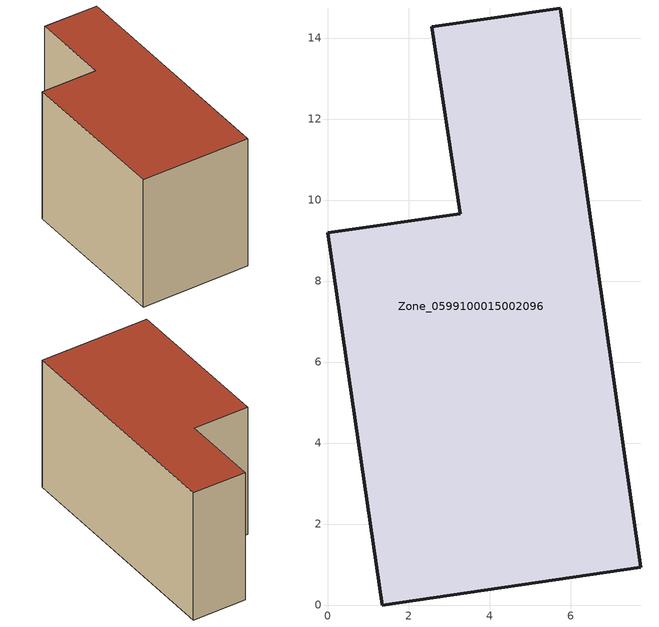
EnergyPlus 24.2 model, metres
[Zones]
Zone_0599100015002096
 floor ground (C_G): 7.72,0.93 1.34,0 0,9.19 3.27,9.66 2.56,14.28 5.74,14.74 z0.8
 wall outside (C_F): 1.34,0 7.72,0.93 5.74,14.74 2.56,14.28 3.27,9.66 0,9.19 1.34,0 z0.8:8.85
 roof outside (C_R): 0,9.19 1.34,0 7.72,0.93 5.74,14.74 2.56,14.28 3.27,9.66 z8.85
[BUILDING]
Pand.0599100015002096: North Axis=0; Terrain=City; Loads Convergence Tolerance Value=0.04; Temperature Convergence Tolerance Value=0.4; Solar Distribution=FullExterior; Maximum Number of Warmup Days=25; Minimum Number of Warmup Days=1
[Site:Location]
Rotterdam.The.Hague.AP_ZH_NLD Design_Conditions: Latitude=51.96; Longitude=4.45; Time Zone=1; Elevation=-4.5
[SITE:GROUNDTEMPERATURE:BUILDINGSURFACE]
18, 18, 18, 18, 18, 18, 18, 18, 18, 18, 18, 18
[MATERIAL] Thermal Absorptance=0.9; Solar Absorptance=0.7; Visible Absorptance=0.7
Name | Roughness | Thickness | Conductivity | Density | Specific Heat
G.TC.1975-1991 | MediumSmooth | 0.15 | 0.288461 | 540 | 1210
F.TC.1975-1991 | Rough | 0.3 | 0.230769 | 1920 | 840
R.TC.1975-1991 | MediumRough | 0.2 | 0.153846 | 1500 | 1000
[CONSTRUCTION]
C_G: G.TC.1975-1991
C_F: F.TC.1975-1991
C_R: R.TC.1975-1991
[ZONE]
Zone_0599100015002096: Type=1; Multiplier=1; Ceiling Height=Autocalculate; Volume=Autocalculate; Floor Area=autocalculate; Part of Total Floor Area=Yes
[ZONEINFILTRATION:DESIGNFLOWRATE]
Infil_Zone_0599100015002096: Zone or ZoneList or Space or SpaceList=Zone_0599100015002096; Schedule=AlwaysOn; Design Flow Rate Calculation Method=Flow/Area; Flow Rate per Floor Area=0.003; Constant Term Coefficient=1; Temperature Term Coefficient=0; Velocity Term Coefficient=0; Velocity Squared Term Coefficient=0
[HVACTEMPLATE:ZONE:IDEALLOADSAIRSYSTEM]
Zone_0599100015002096: Maximum Heating Supply Air Temperature=50; Minimum Cooling Supply Air Temperature=13; Maximum Heating Supply Air Humidity Ratio=0.0156; Minimum Cooling Supply Air Humidity Ratio=0.0077; Heating Limit=NoLimit; Cooling Limit=NoLimit; Dehumidification Control Type=ConstantSensibleHeatRatio; Cooling Sensible Heat Ratio=0.7; Dehumidification Setpoint=60; Humidification Control Type=None; Humidification Setpoint=30; Outdoor Air Method=None; Outdoor Air Flow Rate per Person=0.00944; Outdoor Air Flow Rate per Zone Floor Area=0; Outdoor Air Flow Rate per Zone=0; Demand Controlled Ventilation Type=None; Outdoor Air Economizer Type=NoEconomizer; Heat Recovery Type=None; Sensible Heat Recovery Effectiveness=0.7; Latent Heat Recovery Effectiveness=0.65
[ZONECONTROL:THERMOSTAT]
ThermostatControl_Zone_0599100015002096: Zone or ZoneList=Zone_0599100015002096; Control Type Schedule=DualSetpointControlType; Control 1=Thermostat_Zone_0599100015002096; Temperature Difference Between Cutout And Setpoint=0
[THERMOSTATSETPOINT:DUALSETPOINT]
Thermostat_Zone_0599100015002096: Heating Setpoint Temperature Schedule=HeatingSetpoint_Zone_0599100015002096; Cooling Setpoint Temperature Schedule=CoolingSetpoint_Zone_0599100015002096
[SCHEDULE:COMPACT]
HeatingSetpoint_Zone_0599100015002096: Through: 12/31, For: AllDays, Until: 24:00, 21
CoolingSetpoint_Zone_0599100015002096: Through: 12/31, For: AllDays, Until: 24:00, 24
DualSetpointControlType: Through: 12/31, For: AllDays, Until: 24:00, 4
AlwaysOn: Through: 12/31, For: AllDays, Until: 24:00, 1
